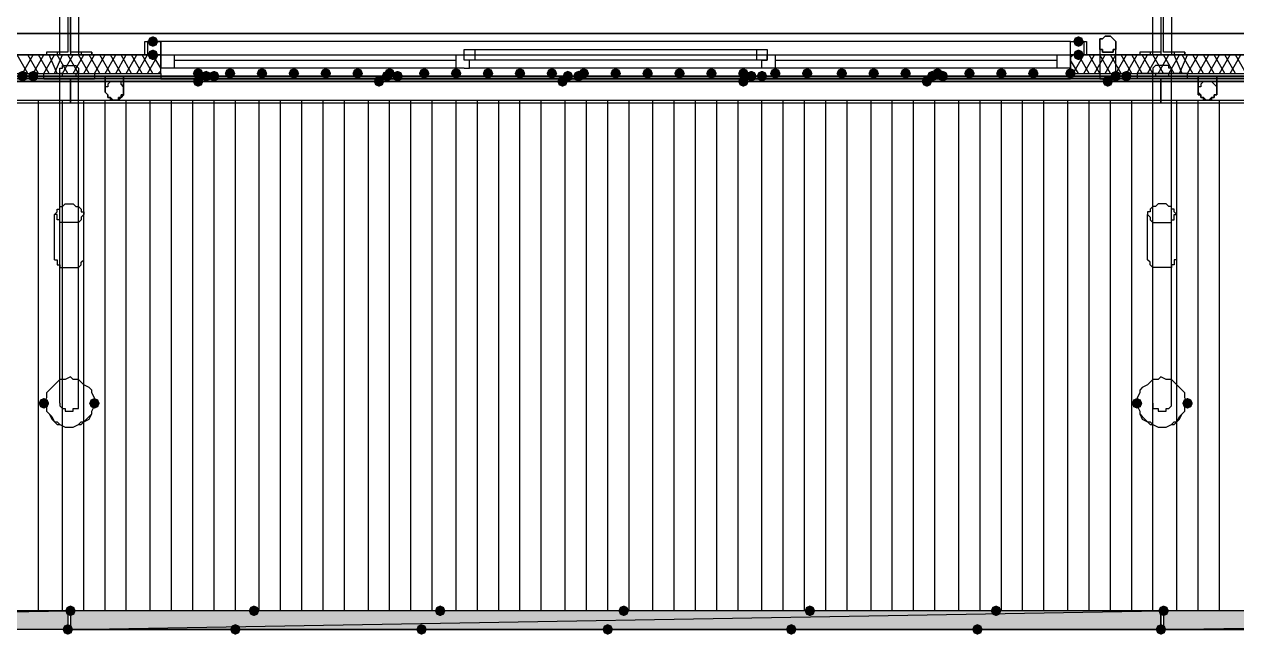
# Model space of a CAD drawing. Header units: millimetres. Extents: x 0 to 420, y 0 to 297.
# Drawn here: x 345.47 to 364.77, y 96.35 to 106.07 of the extents above; entities that cross this region are included whole.
import ezdxf

# ---------------------------------------------------------------- set-up
doc = ezdxf.new("R2010")
doc.units = ezdxf.units.MM
doc.layers.get('0').update_dxf_attribs({"linetype": 'CONTINUOUS'})

msp = doc.modelspace()

# ---------------------------------------------------------------- hatches: boundary and pattern name
at = {"true_color": 0x000007}
for points in [[(347.599, 105.791), (347.574129, 105.731204), (347.514333, 105.706333), (347.454538, 105.731204), (347.429667, 105.791), (347.454537, 105.850796), (347.514333, 105.875667), (347.574129, 105.850796)], [(362.331, 105.791), (362.306129, 105.731204), (362.246333, 105.706333), (362.186537, 105.731204), (362.161667, 105.791), (362.186537, 105.850796), (362.246333, 105.875667), (362.306129, 105.850796)], [(347.599, 105.579333), (347.574129, 105.519537), (347.514333, 105.494667), (347.454538, 105.519537), (347.429667, 105.579333), (347.454537, 105.639129), (347.514333, 105.664), (347.574129, 105.639129)], [(362.331, 105.579333), (362.306129, 105.519537), (362.246333, 105.494667), (362.186537, 105.519537), (362.161667, 105.579333), (362.186537, 105.639129), (362.246333, 105.664), (362.306129, 105.639129)], [(348.318667, 105.283), (348.293796, 105.223204), (348.234, 105.198333), (348.174204, 105.223204), (348.149333, 105.283), (348.174204, 105.342796), (348.234, 105.367667), (348.293796, 105.342796)], [(348.826667, 105.283), (348.801796, 105.223204), (348.742, 105.198333), (348.682204, 105.223204), (348.657333, 105.283), (348.682204, 105.342796), (348.742, 105.367667), (348.801796, 105.342796)], [(349.334667, 105.283), (349.309796, 105.223204), (349.25, 105.198333), (349.190204, 105.223204), (349.165333, 105.283), (349.190204, 105.342796), (349.25, 105.367667), (349.309796, 105.342796)], [(349.842667, 105.283), (349.817796, 105.223204), (349.758, 105.198333), (349.698204, 105.223204), (349.673333, 105.283), (349.698204, 105.342796), (349.758, 105.367667), (349.817796, 105.342796)], [(350.350667, 105.283), (350.325796, 105.223204), (350.266, 105.198333), (350.206204, 105.223204), (350.181333, 105.283), (350.206204, 105.342796), (350.266, 105.367667), (350.325796, 105.342796)], [(350.858667, 105.283), (350.833796, 105.223204), (350.774, 105.198333), (350.714204, 105.223204), (350.689333, 105.283), (350.714204, 105.342796), (350.774, 105.367667), (350.833796, 105.342796)], [(351.366667, 105.283), (351.341796, 105.223204), (351.282, 105.198333), (351.222204, 105.223204), (351.197333, 105.283), (351.222204, 105.342796), (351.282, 105.367667), (351.341796, 105.342796)], [(351.917, 105.283), (351.892129, 105.223204), (351.832333, 105.198333), (351.772538, 105.223204), (351.747667, 105.283), (351.772537, 105.342796), (351.832333, 105.367667), (351.892129, 105.342796)], [(352.425, 105.283), (352.400129, 105.223204), (352.340333, 105.198333), (352.280538, 105.223204), (352.255667, 105.283), (352.280537, 105.342796), (352.340333, 105.367667), (352.400129, 105.342796)], [(352.933, 105.283), (352.908129, 105.223204), (352.848333, 105.198333), (352.788537, 105.223204), (352.763667, 105.283), (352.788537, 105.342796), (352.848333, 105.367667), (352.908129, 105.342796)], [(353.441, 105.283), (353.416129, 105.223204), (353.356333, 105.198333), (353.296538, 105.223204), (353.271667, 105.283), (353.296537, 105.342796), (353.356333, 105.367667), (353.416129, 105.342796)], [(353.949, 105.283), (353.924129, 105.223204), (353.864333, 105.198333), (353.804537, 105.223204), (353.779667, 105.283), (353.804537, 105.342796), (353.864333, 105.367667), (353.924129, 105.342796)], [(354.457, 105.283), (354.432129, 105.223204), (354.372333, 105.198333), (354.312538, 105.223204), (354.287667, 105.283), (354.312537, 105.342796), (354.372333, 105.367667), (354.432129, 105.342796)], [(354.965, 105.283), (354.940129, 105.223204), (354.880333, 105.198333), (354.820538, 105.223204), (354.795667, 105.283), (354.820537, 105.342796), (354.880333, 105.367667), (354.940129, 105.342796)], [(355.473, 105.283), (355.448129, 105.223204), (355.388333, 105.198333), (355.328538, 105.223204), (355.303667, 105.283), (355.328537, 105.342796), (355.388333, 105.367667), (355.448129, 105.342796)], [(355.981, 105.283), (355.956129, 105.223204), (355.896333, 105.198333), (355.836537, 105.223204), (355.811667, 105.283), (355.836537, 105.342796), (355.896333, 105.367667), (355.956129, 105.342796)], [(356.489, 105.283), (356.464129, 105.223204), (356.404333, 105.198333), (356.344538, 105.223204), (356.319667, 105.283), (356.344537, 105.342796), (356.404333, 105.367667), (356.464129, 105.342796)], [(356.997, 105.283), (356.972129, 105.223204), (356.912333, 105.198333), (356.852538, 105.223204), (356.827667, 105.283), (356.852537, 105.342796), (356.912333, 105.367667), (356.972129, 105.342796)], [(357.505, 105.283), (357.480129, 105.223204), (357.420333, 105.198333), (357.360537, 105.223204), (357.335667, 105.283), (357.360537, 105.342796), (357.420333, 105.367667), (357.480129, 105.342796)], [(358.013, 105.283), (357.988129, 105.223204), (357.928333, 105.198333), (357.868538, 105.223204), (357.843667, 105.283), (357.868537, 105.342796), (357.928333, 105.367667), (357.988129, 105.342796)], [(358.563333, 105.283), (358.538462, 105.223204), (358.478667, 105.198333), (358.418871, 105.223204), (358.394, 105.283), (358.418871, 105.342796), (358.478667, 105.367667), (358.538462, 105.342796)], [(359.071333, 105.283), (359.046462, 105.223204), (358.986667, 105.198333), (358.926871, 105.223204), (358.902, 105.283), (358.926871, 105.342796), (358.986667, 105.367667), (359.046462, 105.342796)], [(359.579333, 105.283), (359.554463, 105.223204), (359.494667, 105.198333), (359.434871, 105.223204), (359.41, 105.283), (359.434871, 105.342796), (359.494667, 105.367667), (359.554462, 105.342796)], [(360.087333, 105.283), (360.062462, 105.223204), (360.002667, 105.198333), (359.942871, 105.223204), (359.918, 105.283), (359.942871, 105.342796), (360.002667, 105.367667), (360.062462, 105.342796)], [(360.595333, 105.283), (360.570462, 105.223204), (360.510667, 105.198333), (360.450871, 105.223204), (360.426, 105.283), (360.450871, 105.342796), (360.510667, 105.367667), (360.570462, 105.342796)], [(361.103333, 105.283), (361.078463, 105.223204), (361.018667, 105.198333), (360.958871, 105.223204), (360.934, 105.283), (360.958871, 105.342796), (361.018667, 105.367667), (361.078462, 105.342796)], [(361.611333, 105.283), (361.586462, 105.223204), (361.526667, 105.198333), (361.466871, 105.223204), (361.442, 105.283), (361.466871, 105.342796), (361.526667, 105.367667), (361.586462, 105.342796)], [(362.204, 105.283), (362.179129, 105.223204), (362.119333, 105.198333), (362.059537, 105.223204), (362.034667, 105.283), (362.059537, 105.342796), (362.119333, 105.367667), (362.179129, 105.342796)], [(345.863333, 100.033667), (345.838462, 99.973871), (345.778667, 99.949), (345.718871, 99.973871), (345.694, 100.033667), (345.718871, 100.093462), (345.778667, 100.118333), (345.838462, 100.093463)], [(346.667667, 100.033667), (346.642796, 99.973871), (346.583, 99.949), (346.523204, 99.973871), (346.498333, 100.033667), (346.523204, 100.093462), (346.583, 100.118333), (346.642796, 100.093463)], [(363.262333, 100.033667), (363.237462, 99.973871), (363.177667, 99.949), (363.117871, 99.973871), (363.093, 100.033667), (363.117871, 100.093462), (363.177667, 100.118333), (363.237462, 100.093463)], [(364.066667, 100.033667), (364.041796, 99.973871), (363.982, 99.949), (363.922204, 99.973871), (363.897333, 100.033667), (363.922204, 100.093462), (363.982, 100.118333), (364.041796, 100.093463)]]:
    msp.add_hatch(color=0, dxfattribs=at).paths.add_polyline_path(points, flags=0)
h = msp.add_hatch(color=0, dxfattribs=at)
h.paths.add_polyline_path([(381.550333, 105.156), (119.507, 105.156), (381.550333, 105.240667)], flags=0)
h.paths.add_polyline_path([(119.507, 105.156), (381.550333, 105.240667), (119.507, 105.240667)], flags=0)
at = {"true_color": 0x0000fe}
for points in [[(345.524667, 105.240667), (345.499796, 105.180871), (345.44, 105.156), (345.380204, 105.180871), (345.355333, 105.240667), (345.380204, 105.300462), (345.44, 105.325333), (345.499796, 105.300463)], [(345.694, 105.240667), (345.669129, 105.180871), (345.609333, 105.156), (345.549537, 105.180871), (345.524667, 105.240667), (345.549537, 105.300462), (345.609333, 105.325333), (345.669129, 105.300463)], [(345.694, 105.240667), (345.669129, 105.180871), (345.609333, 105.156), (345.549537, 105.180871), (345.524667, 105.240667), (345.549537, 105.300462), (345.609333, 105.325333), (345.669129, 105.300463)], [(348.318667, 105.156), (348.293796, 105.096204), (348.234, 105.071333), (348.174204, 105.096204), (348.149333, 105.156), (348.174204, 105.215796), (348.234, 105.240667), (348.293796, 105.215796)], [(348.445667, 105.240667), (348.420796, 105.180871), (348.361, 105.156), (348.301204, 105.180871), (348.276333, 105.240667), (348.301204, 105.300462), (348.361, 105.325333), (348.420796, 105.300463)], [(348.572667, 105.240667), (348.547796, 105.180871), (348.488, 105.156), (348.428204, 105.180871), (348.403333, 105.240667), (348.428204, 105.300462), (348.488, 105.325333), (348.547796, 105.300463)], [(348.572667, 105.240667), (348.547796, 105.180871), (348.488, 105.156), (348.428204, 105.180871), (348.403333, 105.240667), (348.428204, 105.300462), (348.488, 105.325333), (348.547796, 105.300463)], [(351.197333, 105.156), (351.172462, 105.096204), (351.112667, 105.071333), (351.052871, 105.096204), (351.028, 105.156), (351.052871, 105.215796), (351.112667, 105.240667), (351.172462, 105.215796)], [(351.324333, 105.240667), (351.299462, 105.180871), (351.239667, 105.156), (351.179871, 105.180871), (351.155, 105.240667), (351.179871, 105.300462), (351.239667, 105.325333), (351.299462, 105.300463)], [(351.493667, 105.240667), (351.468796, 105.180871), (351.409, 105.156), (351.349204, 105.180871), (351.324333, 105.240667), (351.349204, 105.300462), (351.409, 105.325333), (351.468796, 105.300463)], [(351.493667, 105.240667), (351.468796, 105.180871), (351.409, 105.156), (351.349204, 105.180871), (351.324333, 105.240667), (351.349204, 105.300462), (351.409, 105.325333), (351.468796, 105.300463)], [(354.118333, 105.156), (354.093462, 105.096204), (354.033667, 105.071333), (353.973871, 105.096204), (353.949, 105.156), (353.973871, 105.215796), (354.033667, 105.240667), (354.093462, 105.215796)], [(354.203, 105.240667), (354.178129, 105.180871), (354.118333, 105.156), (354.058538, 105.180871), (354.033667, 105.240667), (354.058537, 105.300462), (354.118333, 105.325333), (354.178129, 105.300463)], [(354.372333, 105.240667), (354.347462, 105.180871), (354.287667, 105.156), (354.227871, 105.180871), (354.203, 105.240667), (354.227871, 105.300462), (354.287667, 105.325333), (354.347462, 105.300463)], [(354.372333, 105.240667), (354.347462, 105.180871), (354.287667, 105.156), (354.227871, 105.180871), (354.203, 105.240667), (354.227871, 105.300462), (354.287667, 105.325333), (354.347462, 105.300463)], [(356.997, 105.156), (356.972129, 105.096204), (356.912333, 105.071333), (356.852538, 105.096204), (356.827667, 105.156), (356.852537, 105.215796), (356.912333, 105.240667), (356.972129, 105.215796)], [(357.124, 105.240667), (357.099129, 105.180871), (357.039333, 105.156), (356.979537, 105.180871), (356.954667, 105.240667), (356.979537, 105.300462), (357.039333, 105.325333), (357.099129, 105.300463)], [(357.293333, 105.240667), (357.268462, 105.180871), (357.208667, 105.156), (357.148871, 105.180871), (357.124, 105.240667), (357.148871, 105.300462), (357.208667, 105.325333), (357.268462, 105.300463)], [(357.293333, 105.240667), (357.268462, 105.180871), (357.208667, 105.156), (357.148871, 105.180871), (357.124, 105.240667), (357.148871, 105.300462), (357.208667, 105.325333), (357.268462, 105.300463)], [(359.918, 105.156), (359.893129, 105.096204), (359.833333, 105.071333), (359.773537, 105.096204), (359.748667, 105.156), (359.773537, 105.215796), (359.833333, 105.240667), (359.893129, 105.215796)], [(360.002667, 105.240667), (359.977796, 105.180871), (359.918, 105.156), (359.858204, 105.180871), (359.833333, 105.240667), (359.858204, 105.300462), (359.918, 105.325333), (359.977796, 105.300463)], [(360.172, 105.240667), (360.147129, 105.180871), (360.087333, 105.156), (360.027537, 105.180871), (360.002667, 105.240667), (360.027537, 105.300462), (360.087333, 105.325333), (360.147129, 105.300463)], [(360.172, 105.240667), (360.147129, 105.180871), (360.087333, 105.156), (360.027537, 105.180871), (360.002667, 105.240667), (360.027537, 105.300462), (360.087333, 105.325333), (360.147129, 105.300463)], [(362.796667, 105.156), (362.771796, 105.096204), (362.712, 105.071333), (362.652204, 105.096204), (362.627333, 105.156), (362.652204, 105.215796), (362.712, 105.240667), (362.771796, 105.215796)], [(362.923667, 105.240667), (362.898796, 105.180871), (362.839, 105.156), (362.779204, 105.180871), (362.754333, 105.240667), (362.779204, 105.300462), (362.839, 105.325333), (362.898796, 105.300463)], [(363.093, 105.240667), (363.068129, 105.180871), (363.008333, 105.156), (362.948537, 105.180871), (362.923667, 105.240667), (362.948537, 105.300462), (363.008333, 105.325333), (363.068129, 105.300463)], [(363.093, 105.240667), (363.068129, 105.180871), (363.008333, 105.156), (362.948537, 105.180871), (362.923667, 105.240667), (362.948537, 105.300462), (363.008333, 105.325333), (363.068129, 105.300463)], [(346.286667, 96.731667), (346.261796, 96.671871), (346.202, 96.647), (346.142204, 96.671871), (346.117333, 96.731667), (346.142204, 96.791462), (346.202, 96.816333), (346.261796, 96.791463)], [(346.286667, 96.731667), (346.261796, 96.671871), (346.202, 96.647), (346.142204, 96.671871), (346.117333, 96.731667), (346.142204, 96.791462), (346.202, 96.816333), (346.261796, 96.791463)], [(349.207667, 96.731667), (349.182796, 96.671871), (349.123, 96.647), (349.063204, 96.671871), (349.038333, 96.731667), (349.063204, 96.791462), (349.123, 96.816333), (349.182796, 96.791463)], [(352.171, 96.731667), (352.146129, 96.671871), (352.086333, 96.647), (352.026538, 96.671871), (352.001667, 96.731667), (352.026537, 96.791462), (352.086333, 96.816333), (352.146129, 96.791463)], [(355.092, 96.731667), (355.067129, 96.671871), (355.007333, 96.647), (354.947538, 96.671871), (354.922667, 96.731667), (354.947537, 96.791462), (355.007333, 96.816333), (355.067129, 96.791463)], [(358.055333, 96.731667), (358.030463, 96.671871), (357.970667, 96.647), (357.910871, 96.671871), (357.886, 96.731667), (357.910871, 96.791462), (357.970667, 96.816333), (358.030462, 96.791463)], [(361.018667, 96.731667), (360.993796, 96.671871), (360.934, 96.647), (360.874204, 96.671871), (360.849333, 96.731667), (360.874204, 96.791462), (360.934, 96.816333), (360.993796, 96.791463)], [(363.685667, 96.731667), (363.660796, 96.671871), (363.601, 96.647), (363.541204, 96.671871), (363.516333, 96.731667), (363.541204, 96.791462), (363.601, 96.816333), (363.660796, 96.791463)], [(346.244333, 96.435333), (346.219462, 96.375538), (346.159667, 96.350667), (346.099871, 96.375538), (346.075, 96.435333), (346.099871, 96.495129), (346.159667, 96.52), (346.219462, 96.495129)], [(348.911333, 96.435333), (348.886462, 96.375538), (348.826667, 96.350667), (348.766871, 96.375538), (348.742, 96.435333), (348.766871, 96.495129), (348.826667, 96.52), (348.886462, 96.495129)], [(351.874667, 96.435333), (351.849796, 96.375538), (351.79, 96.350667), (351.730204, 96.375538), (351.705333, 96.435333), (351.730204, 96.495129), (351.79, 96.52), (351.849796, 96.495129)], [(354.838, 96.435333), (354.813129, 96.375538), (354.753333, 96.350667), (354.693537, 96.375538), (354.668667, 96.435333), (354.693537, 96.495129), (354.753333, 96.52), (354.813129, 96.495129)], [(357.759, 96.435333), (357.734129, 96.375538), (357.674333, 96.350667), (357.614537, 96.375538), (357.589667, 96.435333), (357.614537, 96.495129), (357.674333, 96.52), (357.734129, 96.495129)], [(360.722333, 96.435333), (360.697462, 96.375538), (360.637667, 96.350667), (360.577871, 96.375538), (360.553, 96.435333), (360.577871, 96.495129), (360.637667, 96.52), (360.697462, 96.495129)], [(363.643333, 96.435333), (363.618462, 96.375538), (363.558667, 96.350667), (363.498871, 96.375538), (363.474, 96.435333), (363.498871, 96.495129), (363.558667, 96.52), (363.618462, 96.495129)]]:
    msp.add_hatch(color=0, dxfattribs=at).paths.add_polyline_path(points, flags=0)
at = {"true_color": 0x000007}
h = msp.add_hatch(color=0, dxfattribs=at)
h.paths.add_polyline_path([(346.159667, 96.435333), (328.803, 96.435333), (346.159667, 96.731667)], flags=0)
h.paths.add_polyline_path([(328.803, 96.435333), (346.159667, 96.731667), (328.803, 96.731667)], flags=0)
h = msp.add_hatch(color=0, dxfattribs=at)
h.paths.add_polyline_path([(363.558667, 96.435333), (346.202, 96.435333), (363.558667, 96.731667)], flags=0)
h.paths.add_polyline_path([(346.202, 96.435333), (363.558667, 96.731667), (346.202, 96.731667)], flags=0)
h = msp.add_hatch(color=0, dxfattribs=at)
h.paths.add_polyline_path([(381.550333, 96.435333), (363.601, 96.435333), (381.550333, 96.731667)], flags=0)
h.paths.add_polyline_path([(363.601, 96.435333), (381.550333, 96.731667), (363.601, 96.731667)], flags=0)

# ---------------------------------------------------------------- linework, layer by layer
at = {"color": 0, "true_color": 0x000007}
for points in [[(392.938, 222.25), (258.868333, 222.25), (258.868333, 191.219667), (242.189, 191.219667), (242.189, 222.25), (108.119333, 222.25), (108.119333, 105.579333), (242.189, 105.579333), (242.189, 136.609667), (258.868333, 136.609667), (258.868333, 105.579333), (392.938, 105.579333)], [(242.189, 221.869), (242.189, 191.219667), (258.868333, 191.219667), (258.868333, 221.869), (392.557, 221.869), (392.557, 105.918), (258.868333, 105.918), (258.868333, 136.609667), (242.189, 136.609667), (242.189, 105.918), (108.500333, 105.918), (108.500333, 221.869)], [(346.540667, 106.299), (345.821, 106.299), (345.821, 106.256667), (346.159667, 106.256667), (346.159667, 105.621667), (345.821, 105.621667), (345.821, 105.579333), (346.540667, 105.579333), (346.540667, 105.621667), (346.202, 105.621667), (346.202, 106.256667), (346.540667, 106.256667)], [(363.939667, 106.299), (363.22, 106.299), (363.22, 106.256667), (363.558667, 106.256667), (363.558667, 105.621667), (363.22, 105.621667), (363.22, 105.579333), (363.939667, 105.579333), (363.939667, 105.621667), (363.601, 105.621667), (363.601, 106.256667), (363.939667, 106.256667)], [(347.387333, 105.791), (347.641333, 105.791), (347.641333, 105.579333), (347.387333, 105.579333)], [(347.429667, 105.791), (347.429667, 105.579333), (347.641333, 105.579333), (347.641333, 105.791)], [(362.119333, 105.791), (362.331, 105.791), (362.331, 105.579333), (362.119333, 105.579333), (362.119333, 105.791), (362.373333, 105.791), (362.373333, 105.579333), (362.119333, 105.579333)], [(362.585, 105.748667), (362.585, 105.791), (362.585, 105.833333), (362.627333, 105.833333), (362.669667, 105.875667), (362.712, 105.875667), (362.754333, 105.875667), (362.796667, 105.833333), (362.839, 105.791), (362.839, 105.748667), (362.839, 105.706333), (362.839, 105.664), (362.796667, 105.664), (362.796667, 105.621667), (362.754333, 105.621667), (362.712, 105.621667), (362.669667, 105.621667), (362.627333, 105.621667), (362.627333, 105.664), (362.585, 105.664), (362.585, 105.706333), (362.585, 105.748667), (362.585, 105.706333), (362.585, 105.664), (362.627333, 105.664), (362.627333, 105.621667), (362.669667, 105.621667), (362.712, 105.621667), (362.754333, 105.621667), (362.796667, 105.621667), (362.796667, 105.664), (362.839, 105.664), (362.839, 105.706333), (362.839, 105.748667), (362.839, 105.791), (362.796667, 105.833333), (362.754333, 105.875667), (362.712, 105.875667), (362.669667, 105.875667), (362.627333, 105.833333), (362.585, 105.833333), (362.585, 105.791)], [(362.839, 105.748667), (362.839, 105.791), (362.796667, 105.833333), (362.754333, 105.875667), (362.712, 105.875667), (362.669667, 105.875667), (362.627333, 105.833333), (362.585, 105.833333), (362.585, 105.791), (362.585, 105.748667), (362.585, 105.706333), (362.585, 105.664), (362.627333, 105.664), (362.627333, 105.621667), (362.669667, 105.621667), (362.712, 105.621667), (362.754333, 105.621667), (362.796667, 105.621667), (362.796667, 105.664), (362.839, 105.664), (362.839, 105.706333)], [(347.641333, 105.579333), (347.641333, 105.367667)], [(352.467333, 105.664), (352.636667, 105.664), (352.636667, 105.494667), (352.467333, 105.494667)], [(357.293333, 105.494667), (357.124, 105.494667), (357.124, 105.664), (357.293333, 105.664)], [(362.119333, 105.579333), (362.119333, 105.367667)], [(346.202, 105.41), (346.244333, 105.41), (346.286667, 105.41), (346.329, 105.367667), (346.329, 105.325333), (346.329, 105.283), (346.286667, 105.283), (346.286667, 105.240667), (346.244333, 105.240667), (346.202, 105.240667), (346.159667, 105.240667), (346.117333, 105.240667), (346.075, 105.240667), (346.075, 105.283), (346.032667, 105.283), (346.032667, 105.325333), (346.032667, 105.367667), (346.075, 105.367667), (346.075, 105.41), (346.117333, 105.41), (346.159667, 105.41)], [(363.601, 105.41), (363.558667, 105.41), (363.516333, 105.41), (363.474, 105.41), (363.431667, 105.367667), (363.431667, 105.325333), (363.431667, 105.283), (363.474, 105.283), (363.474, 105.240667), (363.516333, 105.240667), (363.558667, 105.240667), (363.601, 105.240667), (363.643333, 105.240667), (363.685667, 105.240667), (363.685667, 105.283), (363.728, 105.283), (363.728, 105.325333), (363.728, 105.367667), (363.685667, 105.367667), (363.685667, 105.41), (363.643333, 105.41)], [(381.550333, 105.156), (119.507, 105.156), (381.550333, 105.240667)], [(119.507, 105.156), (381.550333, 105.240667), (119.507, 105.240667)], [(346.202, 105.198333), (328.803, 105.198333), (328.803, 104.817333), (346.202, 104.817333)], [(363.558667, 105.198333), (346.202, 105.198333), (346.202, 104.817333), (363.558667, 104.817333)], [(346.667667, 105.240667), (346.752333, 105.240667), (346.752333, 105.029), (346.752333, 104.986667), (346.794667, 104.944333), (346.794667, 104.902), (346.837, 104.902), (346.837, 104.859667), (346.879333, 104.859667), (346.921667, 104.859667), (346.964, 104.859667), (347.006333, 104.902), (347.048667, 104.944333), (347.048667, 104.986667), (347.048667, 105.029), (347.048667, 105.240667), (347.175667, 105.240667), (347.048667, 105.240667), (347.048667, 105.029), (347.048667, 104.986667), (347.048667, 104.944333), (347.006333, 104.944333), (347.006333, 104.902), (346.964, 104.902), (346.964, 104.859667), (346.921667, 104.859667), (346.879333, 104.859667), (346.837, 104.902), (346.794667, 104.902), (346.794667, 104.944333), (346.752333, 104.986667), (346.752333, 105.029), (346.752333, 105.240667), (346.667667, 105.240667), (346.752333, 105.240667), (346.752333, 105.029), (346.752333, 104.986667), (346.794667, 104.944333), (346.794667, 104.902), (346.837, 104.902), (346.837, 104.859667), (346.879333, 104.859667), (346.921667, 104.859667), (346.964, 104.859667), (347.006333, 104.902), (347.048667, 104.944333), (347.048667, 104.986667), (347.048667, 105.029), (347.048667, 105.240667), (347.175667, 105.240667), (347.048667, 105.240667), (347.048667, 105.029), (347.048667, 104.986667), (347.048667, 104.944333), (347.006333, 104.944333), (347.006333, 104.902), (346.964, 104.902), (346.964, 104.859667), (346.921667, 104.859667), (346.879333, 104.859667), (346.837, 104.902), (346.794667, 104.902), (346.794667, 104.944333), (346.752333, 104.986667), (346.752333, 105.029), (346.752333, 105.240667), (346.667667, 105.240667), (346.752333, 105.240667), (346.752333, 105.029), (346.752333, 104.986667), (346.794667, 104.944333), (346.794667, 104.902), (346.837, 104.902), (346.879333, 104.859667), (346.921667, 104.859667), (346.964, 104.859667), (346.964, 104.902), (347.006333, 104.902), (347.006333, 104.944333), (347.048667, 104.944333), (347.048667, 104.986667), (347.048667, 105.029), (347.048667, 105.240667), (347.175667, 105.240667), (347.048667, 105.240667), (347.048667, 105.029), (347.048667, 104.986667), (347.048667, 104.944333), (347.006333, 104.902), (346.964, 104.859667), (346.921667, 104.859667), (346.879333, 104.859667), (346.837, 104.859667), (346.837, 104.902), (346.794667, 104.902), (346.794667, 104.944333), (346.752333, 104.986667), (346.752333, 105.029), (346.752333, 105.240667)], [(362.585, 105.198333), (362.627333, 105.198333), (362.669667, 105.156), (362.712, 105.156), (362.754333, 105.156), (362.754333, 105.198333), (362.796667, 105.198333), (362.839, 105.198333), (362.796667, 105.198333), (362.754333, 105.198333), (362.712, 105.198333), (362.669667, 105.198333), (362.627333, 105.198333)], [(381.338667, 105.198333), (363.558667, 105.198333), (363.558667, 104.817333), (381.338667, 104.817333)], [(364.024333, 105.240667), (364.151333, 105.240667), (364.151333, 105.029), (364.151333, 104.986667), (364.151333, 104.944333), (364.193667, 104.944333), (364.193667, 104.902), (364.236, 104.902), (364.236, 104.859667), (364.278333, 104.859667), (364.320667, 104.859667), (364.363, 104.859667), (364.363, 104.902), (364.405333, 104.902), (364.405333, 104.944333), (364.447667, 104.944333), (364.447667, 104.986667), (364.447667, 105.029), (364.447667, 105.240667), (364.574667, 105.240667), (364.447667, 105.240667), (364.447667, 105.029), (364.447667, 104.986667), (364.447667, 104.944333), (364.405333, 104.944333), (364.405333, 104.902), (364.363, 104.902), (364.320667, 104.859667), (364.278333, 104.859667), (364.236, 104.902), (364.193667, 104.902), (364.193667, 104.944333), (364.151333, 104.986667), (364.151333, 105.029), (364.151333, 105.240667), (364.024333, 105.240667), (364.151333, 105.240667), (364.151333, 105.029), (364.151333, 104.986667), (364.151333, 104.944333), (364.193667, 104.944333), (364.193667, 104.902), (364.236, 104.902), (364.236, 104.859667), (364.278333, 104.859667), (364.320667, 104.859667), (364.363, 104.859667), (364.363, 104.902), (364.405333, 104.902), (364.405333, 104.944333), (364.447667, 104.944333), (364.447667, 104.986667), (364.447667, 105.029), (364.447667, 105.240667), (364.574667, 105.240667), (364.447667, 105.240667), (364.447667, 105.029), (364.447667, 104.986667), (364.447667, 104.944333), (364.405333, 104.944333), (364.405333, 104.902), (364.363, 104.902), (364.320667, 104.859667), (364.278333, 104.859667), (364.236, 104.902), (364.193667, 104.902), (364.193667, 104.944333), (364.151333, 104.986667), (364.151333, 105.029), (364.151333, 105.240667), (364.024333, 105.240667), (364.151333, 105.240667), (364.151333, 105.029), (364.151333, 104.986667), (364.193667, 104.944333), (364.193667, 104.902), (364.236, 104.902), (364.278333, 104.859667), (364.320667, 104.859667), (364.363, 104.902), (364.405333, 104.902), (364.405333, 104.944333), (364.447667, 104.944333), (364.447667, 104.986667), (364.447667, 105.029), (364.447667, 105.240667), (364.574667, 105.240667), (364.447667, 105.240667), (364.447667, 105.029), (364.447667, 104.986667), (364.447667, 104.944333), (364.405333, 104.944333), (364.405333, 104.902), (364.363, 104.902), (364.363, 104.859667), (364.320667, 104.859667), (364.278333, 104.859667), (364.236, 104.859667), (364.236, 104.902), (364.193667, 104.902), (364.193667, 104.944333), (364.151333, 104.944333), (364.151333, 104.986667), (364.151333, 105.029), (364.151333, 105.240667)], [(346.752333, 105.029), (346.752333, 104.986667), (346.794667, 104.944333), (346.794667, 104.902), (346.837, 104.902), (346.879333, 104.859667), (346.921667, 104.859667), (346.964, 104.859667), (346.964, 104.902), (347.006333, 104.902), (347.006333, 104.944333), (347.048667, 104.944333), (347.048667, 104.986667), (347.048667, 105.029), (347.048667, 105.071333), (347.006333, 105.113667), (347.006333, 105.156), (346.964, 105.156), (346.921667, 105.156), (346.879333, 105.156), (346.837, 105.156), (346.794667, 105.113667), (346.794667, 105.071333), (346.752333, 105.071333)], [(347.048667, 105.029), (347.048667, 105.071333), (347.006333, 105.113667), (347.006333, 105.156), (346.964, 105.156), (346.921667, 105.156), (346.879333, 105.156), (346.837, 105.156), (346.794667, 105.113667), (346.794667, 105.071333), (346.752333, 105.071333), (346.752333, 105.029), (346.752333, 104.986667), (346.794667, 104.944333), (346.794667, 104.902), (346.837, 104.902), (346.879333, 104.859667), (346.921667, 104.859667), (346.964, 104.859667), (346.964, 104.902), (347.006333, 104.902), (347.006333, 104.944333), (347.048667, 104.944333), (347.048667, 104.986667)], [(364.151333, 105.029), (364.151333, 104.986667), (364.193667, 104.944333), (364.193667, 104.902), (364.236, 104.902), (364.278333, 104.859667), (364.320667, 104.859667), (364.363, 104.902), (364.405333, 104.902), (364.405333, 104.944333), (364.447667, 104.944333), (364.447667, 104.986667), (364.447667, 105.029), (364.447667, 105.071333), (364.405333, 105.113667), (364.363, 105.156), (364.320667, 105.156), (364.278333, 105.156), (364.236, 105.156), (364.193667, 105.113667), (364.193667, 105.071333), (364.151333, 105.071333)], [(364.447667, 105.029), (364.447667, 105.071333), (364.405333, 105.113667), (364.363, 105.156), (364.320667, 105.156), (364.278333, 105.156), (364.236, 105.156), (364.193667, 105.113667), (364.193667, 105.071333), (364.151333, 105.071333), (364.151333, 105.029), (364.151333, 104.986667), (364.193667, 104.944333), (364.193667, 104.902), (364.236, 104.902), (364.278333, 104.859667), (364.320667, 104.859667), (364.363, 104.902), (364.405333, 104.902), (364.405333, 104.944333), (364.447667, 104.944333), (364.447667, 104.986667)], [(381.550333, 97.324333), (381.550333, 96.731667), (119.507, 96.731667), (119.507, 97.324333), (119.507, 104.309333), (119.507, 104.859667), (381.550333, 104.859667), (381.550333, 104.309333)], [(346.202, 103.208667), (346.244333, 103.208667), (346.286667, 103.166333), (346.329, 103.166333), (346.371333, 103.124), (346.371333, 103.081667), (346.413667, 103.081667), (346.413667, 103.039333), (346.371333, 102.997), (346.371333, 102.954667), (346.329, 102.912333), (346.286667, 102.912333), (346.244333, 102.912333), (346.202, 102.912333), (346.159667, 102.912333), (346.117333, 102.912333), (346.075, 102.912333), (346.032667, 102.912333), (346.032667, 102.954667), (345.990333, 102.954667), (345.990333, 102.997), (345.990333, 103.039333), (345.948, 103.039333), (345.990333, 103.081667), (345.990333, 103.124), (346.032667, 103.124), (346.032667, 103.166333), (346.075, 103.166333), (346.117333, 103.208667), (346.159667, 103.208667)], [(363.601, 103.208667), (363.558667, 103.208667), (363.516333, 103.208667), (363.474, 103.166333), (363.431667, 103.166333), (363.389333, 103.124), (363.389333, 103.081667), (363.347, 103.081667), (363.347, 103.039333), (363.389333, 102.997), (363.389333, 102.954667), (363.431667, 102.912333), (363.474, 102.912333), (363.516333, 102.912333), (363.558667, 102.912333), (363.601, 102.912333), (363.643333, 102.912333), (363.685667, 102.912333), (363.728, 102.912333), (363.728, 102.954667), (363.770333, 102.954667), (363.770333, 102.997), (363.770333, 103.039333), (363.812667, 103.039333), (363.770333, 103.081667), (363.770333, 103.124), (363.728, 103.124), (363.728, 103.166333), (363.685667, 103.166333), (363.643333, 103.208667)], [(346.244333, 100.414667), (346.202, 100.457), (346.117333, 100.414667), (346.032667, 100.414667), (345.990333, 100.372333), (345.948, 100.33), (345.905667, 100.287667), (345.863333, 100.245333), (345.821, 100.203), (345.821, 100.118333), (345.778667, 100.033667), (345.821, 99.991333), (345.821, 99.906667), (345.863333, 99.864333), (345.905667, 99.822), (345.948, 99.737333), (345.990333, 99.737333), (346.032667, 99.695), (346.117333, 99.652667), (346.202, 99.652667), (346.244333, 99.652667), (346.329, 99.695), (346.371333, 99.737333), (346.413667, 99.737333), (346.498333, 99.822), (346.540667, 99.864333), (346.540667, 99.906667), (346.583, 99.991333), (346.583, 100.033667), (346.583, 100.118333), (346.540667, 100.203), (346.540667, 100.245333), (346.498333, 100.287667), (346.413667, 100.33), (346.371333, 100.372333), (346.329, 100.414667)], [(363.643333, 100.414667), (363.558667, 100.457), (363.516333, 100.414667), (363.431667, 100.414667), (363.389333, 100.372333), (363.347, 100.33), (363.262333, 100.287667), (363.22, 100.245333), (363.22, 100.203), (363.177667, 100.118333), (363.177667, 100.033667), (363.177667, 99.991333), (363.22, 99.906667), (363.22, 99.864333), (363.262333, 99.822), (363.347, 99.737333), (363.389333, 99.737333), (363.431667, 99.695), (363.516333, 99.652667), (363.558667, 99.652667), (363.643333, 99.652667), (363.728, 99.695), (363.770333, 99.737333), (363.812667, 99.737333), (363.855, 99.822), (363.897333, 99.864333), (363.939667, 99.906667), (363.939667, 99.991333), (363.982, 100.033667), (363.939667, 100.118333), (363.939667, 100.203), (363.897333, 100.245333), (363.855, 100.287667), (363.812667, 100.33), (363.770333, 100.372333), (363.728, 100.414667)], [(346.159667, 96.731667), (346.159667, 96.435333), (328.803, 96.435333), (328.803, 96.731667), (328.803, 96.435333), (311.404, 96.435333), (311.404, 96.731667), (311.404, 96.435333), (294.005, 96.435333), (294.005, 96.731667), (294.005, 96.435333), (276.606, 96.435333), (276.606, 96.731667), (259.249333, 96.731667), (259.249333, 96.435333), (276.606, 96.435333), (276.606, 96.731667), (294.005, 96.731667), (311.404, 96.731667), (328.803, 96.731667)], [(346.159667, 96.435333), (328.803, 96.435333), (346.159667, 96.731667)], [(328.803, 96.435333), (346.159667, 96.731667), (328.803, 96.731667)], [(363.558667, 96.435333), (346.202, 96.435333), (363.558667, 96.731667)], [(346.202, 96.435333), (363.558667, 96.731667), (346.202, 96.731667)], [(363.558667, 96.731667), (346.202, 96.731667), (346.202, 96.435333), (363.558667, 96.435333)], [(381.550333, 96.435333), (363.601, 96.435333), (381.550333, 96.731667)], [(363.601, 96.435333), (381.550333, 96.731667), (363.601, 96.731667)], [(352.636667, 96.435333), (357.124, 96.435333)]]:
    msp.add_lwpolyline(points, close=True, dxfattribs=at)
at = {"color": 0, "true_color": 0x0000fe}
msp.add_lwpolyline([(242.189, 221.869), (108.500333, 221.869), (108.500333, 105.918), (242.189, 105.918), (242.189, 136.609667), (258.868333, 136.609667), (258.868333, 105.918), (392.557, 105.918), (392.557, 221.869), (258.868333, 221.869), (258.868333, 191.219667), (242.189, 191.219667)], close=True, dxfattribs=at)
at = {"color": 0, "true_color": 0x00002b}
for points in [[(328.93, 105.579333), (346.032667, 105.579333), (346.032667, 140.081), (328.93, 140.081)], [(363.431667, 140.081), (346.329, 140.081), (346.329, 105.579333), (363.431667, 105.579333)], [(392.938, 140.081), (363.728, 140.081), (363.728, 105.579333), (392.938, 105.579333)]]:
    msp.add_lwpolyline(points, close=True, dxfattribs=at)
at = {"color": 0, "true_color": 0x000007}
for points in [[(346.202, 106.299), (346.202, 105.579333)], [(363.558667, 106.299), (363.558667, 105.579333)], [(354.880333, 105.791), (347.641333, 105.791), (347.641333, 105.706333)], [(354.880333, 105.791), (347.641333, 105.791), (347.641333, 105.706333)], [(362.119333, 105.706333), (362.119333, 105.791), (354.880333, 105.791)], [(362.119333, 105.706333), (362.119333, 105.791), (354.880333, 105.791)], [(347.641333, 105.579333), (344.720333, 105.579333)], [(345.524667, 105.283), (345.355333, 105.579333)], [(345.44, 105.283), (345.609333, 105.579333)], [(345.694, 105.283), (345.524667, 105.579333)], [(345.609333, 105.283), (345.778667, 105.579333)], [(345.863333, 105.283), (345.694, 105.579333)], [(345.778667, 105.283), (345.948, 105.579333)], [(345.821, 105.621667), (345.821, 105.579333)], [(345.990333, 105.283), (345.863333, 105.579333)], [(345.948, 105.283), (346.075, 105.579333)], [(345.990333, 105.621667), (345.990333, 105.579333)], [(346.159667, 105.283), (345.990333, 105.579333)], [(346.075, 105.283), (346.244333, 105.579333)], [(346.329, 105.283), (346.159667, 105.579333)], [(346.244333, 105.283), (346.413667, 105.579333)], [(346.498333, 105.283), (346.329, 105.579333)], [(346.371333, 105.621667), (346.371333, 105.579333)], [(346.413667, 105.283), (346.583, 105.579333)], [(346.667667, 105.283), (346.498333, 105.579333)], [(346.540667, 105.621667), (346.540667, 105.579333)], [(346.583, 105.283), (346.752333, 105.579333)], [(346.837, 105.283), (346.667667, 105.579333)], [(346.752333, 105.283), (346.921667, 105.579333)], [(347.006333, 105.283), (346.837, 105.579333)], [(346.921667, 105.283), (347.091, 105.579333)], [(347.175667, 105.283), (347.006333, 105.579333)], [(347.091, 105.283), (347.260333, 105.579333)], [(347.345, 105.283), (347.175667, 105.579333)], [(347.260333, 105.283), (347.429667, 105.579333)], [(347.514333, 105.283), (347.345, 105.579333)], [(347.429667, 105.283), (347.599, 105.579333)], [(347.641333, 105.367667), (347.514333, 105.579333)], [(347.641333, 105.706333), (347.641333, 105.579333), (354.880333, 105.579333)], [(347.641333, 105.706333), (347.641333, 105.579333), (354.880333, 105.579333)], [(347.641333, 105.283), (347.641333, 105.367667), (347.641333, 105.579333)], [(347.641333, 105.579333), (362.119333, 105.579333)], [(347.641333, 105.579333), (347.853, 105.579333), (347.853, 105.367667), (347.641333, 105.367667)], [(347.853, 105.579333), (352.340333, 105.579333)], [(352.467333, 105.367667), (352.340333, 105.367667), (352.340333, 105.579333), (352.467333, 105.579333)], [(352.467333, 105.367667), (352.552, 105.367667), (352.552, 105.494667), (352.467333, 105.494667), (352.467333, 105.579333)], [(352.636667, 105.664), (357.124, 105.664)], [(352.636667, 105.664), (357.124, 105.664)], [(352.636667, 105.579333), (357.124, 105.579333)], [(354.880333, 105.579333), (362.119333, 105.579333), (362.119333, 105.706333)], [(354.880333, 105.579333), (362.119333, 105.579333), (362.119333, 105.706333)], [(357.293333, 105.367667), (357.208667, 105.367667), (357.208667, 105.494667), (357.293333, 105.494667), (357.293333, 105.579333)], [(357.293333, 105.579333), (357.420333, 105.579333), (357.420333, 105.367667), (357.293333, 105.367667)], [(357.420333, 105.579333), (361.907667, 105.579333)], [(362.119333, 105.367667), (361.907667, 105.367667), (361.907667, 105.579333), (362.119333, 105.579333)], [(362.119333, 105.537), (362.161667, 105.579333)], [(362.119333, 105.283), (362.119333, 105.367667), (362.119333, 105.579333)], [(365.040333, 105.579333), (362.119333, 105.579333)], [(362.161667, 105.283), (362.331, 105.579333)], [(362.415667, 105.283), (362.246333, 105.579333)], [(362.331, 105.283), (362.500333, 105.579333)], [(362.585, 105.283), (362.415667, 105.579333)], [(362.500333, 105.283), (362.669667, 105.579333)], [(362.585, 105.748667), (362.585, 105.198333)], [(362.754333, 105.283), (362.585, 105.579333)], [(362.669667, 105.283), (362.839, 105.579333)], [(362.923667, 105.283), (362.754333, 105.579333)], [(362.839, 105.198333), (362.839, 105.748667)], [(362.839, 105.283), (363.008333, 105.579333)], [(363.093, 105.283), (362.923667, 105.579333)], [(363.008333, 105.283), (363.177667, 105.579333)], [(363.262333, 105.283), (363.093, 105.579333)], [(363.177667, 105.283), (363.347, 105.579333)], [(363.22, 105.621667), (363.22, 105.579333)], [(363.431667, 105.283), (363.262333, 105.579333)], [(363.347, 105.283), (363.516333, 105.579333)], [(363.389333, 105.621667), (363.389333, 105.579333)], [(363.601, 105.283), (363.431667, 105.579333)], [(363.516333, 105.283), (363.685667, 105.579333)], [(363.770333, 105.283), (363.601, 105.579333)], [(363.685667, 105.283), (363.855, 105.579333)], [(363.770333, 105.621667), (363.770333, 105.579333)], [(363.897333, 105.283), (363.770333, 105.579333)], [(363.855, 105.283), (363.982, 105.579333)], [(364.066667, 105.283), (363.897333, 105.579333)], [(363.939667, 105.621667), (363.939667, 105.579333)], [(363.982, 105.283), (364.151333, 105.579333)], [(364.236, 105.283), (364.066667, 105.579333)], [(364.151333, 105.283), (364.320667, 105.579333)], [(364.405333, 105.283), (364.236, 105.579333)], [(364.320667, 105.283), (364.49, 105.579333)], [(364.574667, 105.283), (364.405333, 105.579333)], [(364.49, 105.283), (364.659333, 105.579333)], [(364.744, 105.283), (364.574667, 105.579333)], [(364.659333, 105.283), (364.828667, 105.579333)], [(364.913333, 105.283), (364.744, 105.579333)], [(347.853, 105.494667), (352.340333, 105.494667)], [(357.124, 105.494667), (352.636667, 105.494667)], [(357.420333, 105.494667), (361.907667, 105.494667)], [(362.246333, 105.283), (362.119333, 105.494667)], [(381.846667, 105.240667), (119.507, 105.240667), (381.846667, 105.240667), (119.507, 105.240667)], [(381.550333, 105.240667), (119.507, 105.240667)], [(381.804333, 105.240667), (381.550333, 105.240667), (119.507, 105.240667)], [(381.846667, 105.240667), (119.507, 105.240667), (119.507, 105.156)], [(344.720333, 105.283), (347.641333, 105.283)], [(345.778667, 105.198333), (345.778667, 105.283), (345.821, 105.283), (345.863333, 105.283), (345.905667, 105.283), (345.948, 105.283), (345.990333, 105.283), (346.032667, 105.283), (346.117333, 105.283), (346.202, 105.283), (346.244333, 105.283), (346.329, 105.283), (346.371333, 105.283), (346.413667, 105.283), (346.498333, 105.283), (346.540667, 105.283), (346.583, 105.283), (346.583, 105.198333)], [(345.778667, 105.198333), (345.821, 105.198333), (345.863333, 105.198333), (345.905667, 105.198333), (345.948, 105.198333), (345.990333, 105.198333), (346.032667, 105.198333), (346.117333, 105.198333), (346.202, 105.198333), (346.244333, 105.198333), (346.329, 105.198333), (346.371333, 105.198333), (346.413667, 105.198333), (346.498333, 105.198333), (346.540667, 105.198333), (346.583, 105.198333)], [(346.032667, 100.033667), (346.032667, 105.325333)], [(346.329, 100.033667), (346.329, 105.325333)], [(347.599, 105.283), (347.641333, 105.325333)], [(347.641333, 105.283), (347.641333, 105.367667)], [(347.641333, 105.283), (347.641333, 105.198333), (362.119333, 105.198333), (362.119333, 105.283)], [(352.340333, 105.367667), (347.853, 105.367667)], [(357.208667, 105.367667), (352.552, 105.367667)], [(361.907667, 105.367667), (357.420333, 105.367667)], [(362.119333, 105.283), (362.119333, 105.367667)], [(362.119333, 105.283), (365.040333, 105.283)], [(363.982, 105.198333), (363.982, 105.283), (363.939667, 105.283), (363.897333, 105.283), (363.855, 105.283), (363.812667, 105.283), (363.770333, 105.283), (363.728, 105.283), (363.643333, 105.283), (363.558667, 105.283), (363.516333, 105.283), (363.431667, 105.283), (363.389333, 105.283), (363.347, 105.283), (363.262333, 105.283), (363.22, 105.283), (363.177667, 105.283), (363.177667, 105.198333)], [(363.982, 105.198333), (363.939667, 105.198333), (363.897333, 105.198333), (363.855, 105.198333), (363.812667, 105.198333), (363.770333, 105.198333), (363.728, 105.198333), (363.643333, 105.198333), (363.558667, 105.198333), (363.516333, 105.198333), (363.431667, 105.198333), (363.389333, 105.198333), (363.347, 105.198333), (363.262333, 105.198333), (363.22, 105.198333), (363.177667, 105.198333)], [(363.431667, 100.033667), (363.431667, 105.325333)], [(363.728, 100.033667), (363.728, 105.325333)], [(119.507, 105.156), (381.550333, 105.156)], [(345.948, 102.319667), (345.948, 103.039333)], [(346.413667, 102.319667), (346.413667, 103.039333)], [(363.347, 102.319667), (363.347, 103.039333)], [(363.812667, 102.319667), (363.812667, 103.039333)], [(345.948, 102.319667), (345.990333, 102.319667), (345.990333, 102.277333), (345.990333, 102.235), (346.032667, 102.235), (346.032667, 102.192667), (346.075, 102.192667), (346.117333, 102.192667), (346.159667, 102.192667), (346.202, 102.192667), (346.244333, 102.192667), (346.286667, 102.192667), (346.329, 102.192667), (346.371333, 102.235), (346.371333, 102.277333), (346.413667, 102.319667)], [(363.812667, 102.319667), (363.770333, 102.319667), (363.770333, 102.277333), (363.770333, 102.235), (363.728, 102.235), (363.728, 102.192667), (363.685667, 102.192667), (363.643333, 102.192667), (363.601, 102.192667), (363.558667, 102.192667), (363.516333, 102.192667), (363.474, 102.192667), (363.431667, 102.192667), (363.389333, 102.235), (363.389333, 102.277333), (363.347, 102.319667)], [(345.778667, 100.033667), (345.821, 99.991333), (345.821, 99.906667), (345.863333, 99.864333), (345.905667, 99.779667), (345.948, 99.737333), (345.990333, 99.695), (346.032667, 99.695), (346.117333, 99.652667), (346.202, 99.652667), (346.244333, 99.652667), (346.329, 99.695), (346.371333, 99.695), (346.413667, 99.737333), (346.498333, 99.779667), (346.540667, 99.864333), (346.540667, 99.906667), (346.583, 99.991333), (346.583, 100.033667)], [(346.032667, 100.033667), (346.032667, 99.991333), (346.075, 99.949), (346.117333, 99.949), (346.117333, 99.906667), (346.159667, 99.906667), (346.202, 99.906667), (346.244333, 99.906667), (346.244333, 99.949), (346.286667, 99.949), (346.329, 99.949), (346.329, 99.991333), (346.329, 100.033667)], [(363.177667, 100.033667), (363.177667, 99.991333), (363.22, 99.906667), (363.22, 99.864333), (363.262333, 99.779667), (363.347, 99.737333), (363.389333, 99.695), (363.431667, 99.695), (363.516333, 99.652667), (363.558667, 99.652667), (363.643333, 99.652667), (363.728, 99.695), (363.770333, 99.695), (363.812667, 99.737333), (363.855, 99.779667), (363.897333, 99.864333), (363.939667, 99.906667), (363.939667, 99.991333), (363.982, 100.033667)], [(363.431667, 100.033667), (363.431667, 99.991333), (363.431667, 99.949), (363.474, 99.949), (363.516333, 99.949), (363.516333, 99.906667), (363.558667, 99.906667), (363.601, 99.906667), (363.643333, 99.906667), (363.643333, 99.949), (363.685667, 99.949), (363.728, 99.991333), (363.728, 100.033667)], [(346.159667, 96.731667), (328.803, 96.731667)], [(363.558667, 96.731667), (346.202, 96.731667)], [(381.550333, 96.731667), (363.601, 96.731667)], [(381.550333, 96.731667), (363.601, 96.731667), (363.601, 96.435333), (381.846667, 96.435333)], [(357.124, 96.435333), (352.636667, 96.435333)]]:
    msp.add_lwpolyline(points, dxfattribs=at)
at = {"color": 0, "true_color": 0x0000fd}
for points in [[(345.694, 96.731667), (345.694, 104.859667)], [(346.075, 96.731667), (346.075, 104.859667)], [(346.413667, 96.731667), (346.413667, 104.859667)], [(346.752333, 96.731667), (346.752333, 104.859667)], [(347.091, 96.731667), (347.091, 104.859667)], [(347.472, 96.731667), (347.472, 104.859667)], [(347.810667, 96.731667), (347.810667, 104.859667)], [(348.149333, 96.731667), (348.149333, 104.859667)], [(348.488, 96.731667), (348.488, 104.859667)], [(348.826667, 96.731667), (348.826667, 104.859667)], [(349.207667, 96.731667), (349.207667, 104.859667)], [(349.546333, 96.731667), (349.546333, 104.859667)], [(349.885, 96.731667), (349.885, 104.859667)], [(350.223667, 96.731667), (350.223667, 104.859667)], [(350.562333, 96.731667), (350.562333, 104.859667)], [(350.943333, 96.731667), (350.943333, 104.859667)], [(351.282, 96.731667), (351.282, 104.859667)], [(351.620667, 96.731667), (351.620667, 104.859667)], [(351.959333, 96.731667), (351.959333, 104.859667)], [(352.340333, 96.731667), (352.340333, 104.859667)], [(352.679, 96.731667), (352.679, 104.859667)], [(353.017667, 96.731667), (353.017667, 104.859667)], [(353.356333, 96.731667), (353.356333, 104.859667)], [(353.695, 96.731667), (353.695, 104.859667)], [(354.076, 96.731667), (354.076, 104.859667)], [(354.414667, 96.731667), (354.414667, 104.859667)], [(354.753333, 96.731667), (354.753333, 104.859667)], [(355.092, 96.731667), (355.092, 104.859667)], [(355.473, 96.731667), (355.473, 104.859667)], [(355.811667, 96.731667), (355.811667, 104.859667)], [(356.150333, 96.731667), (356.150333, 104.859667)], [(356.489, 96.731667), (356.489, 104.859667)], [(356.827667, 96.731667), (356.827667, 104.859667)], [(357.208667, 96.731667), (357.208667, 104.859667)], [(357.547333, 96.731667), (357.547333, 104.859667)], [(357.886, 96.731667), (357.886, 104.859667)], [(358.224667, 96.731667), (358.224667, 104.859667)], [(358.563333, 96.731667), (358.563333, 104.859667)], [(358.944333, 96.731667), (358.944333, 104.859667)], [(359.283, 96.731667), (359.283, 104.859667)], [(359.621667, 96.731667), (359.621667, 104.859667)], [(359.960333, 96.731667), (359.960333, 104.859667)], [(360.341333, 96.731667), (360.341333, 104.859667)], [(360.68, 96.731667), (360.68, 104.859667)], [(361.018667, 96.731667), (361.018667, 104.859667)], [(361.357333, 96.731667), (361.357333, 104.859667)], [(361.696, 96.731667), (361.696, 104.859667)], [(362.077, 96.731667), (362.077, 104.859667)], [(362.415667, 96.731667), (362.415667, 104.859667)], [(362.754333, 96.731667), (362.754333, 104.859667)], [(363.093, 96.731667), (363.093, 104.859667)], [(363.431667, 96.731667), (363.431667, 104.859667)], [(363.812667, 96.731667), (363.812667, 104.859667)], [(364.151333, 96.731667), (364.151333, 104.859667)], [(364.49, 96.731667), (364.49, 104.859667)]]:
    msp.add_lwpolyline(points, dxfattribs=at)

doc.saveas('drawing.dxf')
